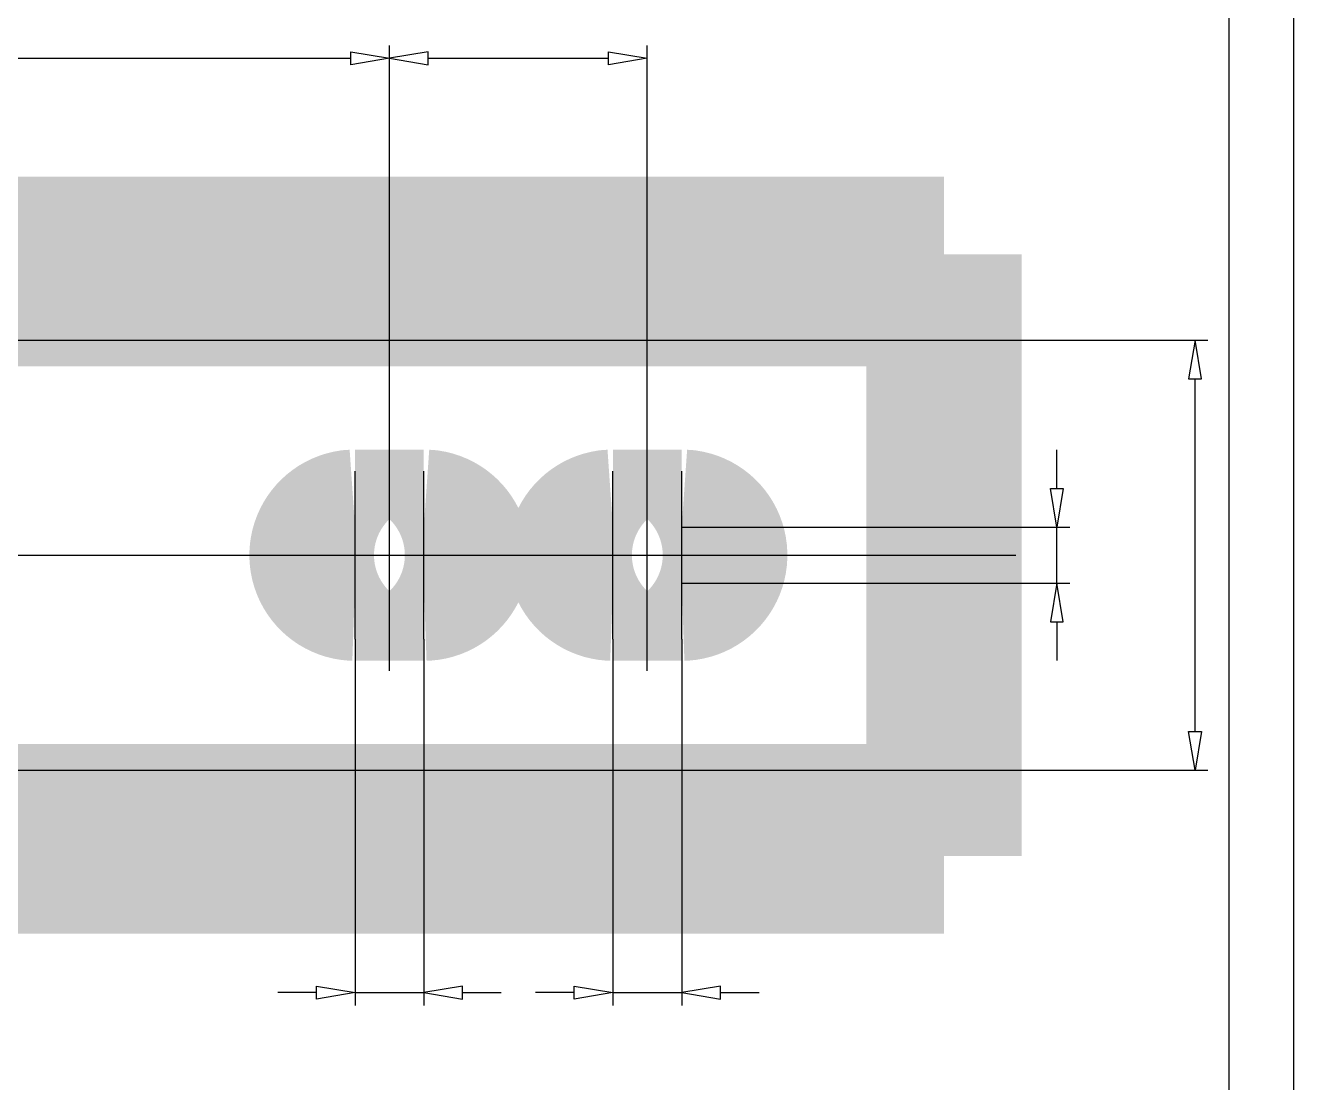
# Model space of a CAD drawing. Extents: x 0.2 to 49.5, y 17.6 to 52.5.
# Drawn here: x 37.92 to 49.46, y 34.27 to 43.89 of the extents above; entities that cross this region are included whole.
import ezdxf

# ---------------------------------------------------------------- set-up
doc = ezdxf.new("R2010")
doc.units = 0
doc.linetypes.add('1', pattern=[50.799999713897705, 31.75, -6.349999904632568, 6.349999904632568, -6.349999904632568])
doc.layers.get('0').update_dxf_attribs({"linetype": 'CONTINUOUS'})

msp = doc.modelspace()

# ---------------------------------------------------------------- linework, layer by layer
at = {"color": 7}
for points in [[(49.46280247694676, 52.51378581937911), (49.46280247694676, 17.645834282555143)], [(48.87579992582175, 18.232836833680267), (48.87579992582175, 51.92678326825421)]]:
    msp.add_lwpolyline(points, dxfattribs=at)
at = {"color": 5}
for points in [[(40.87796053844204, 43.53560840053001), (40.87796053844204, 43.653008910755034), (41.23016206911706, 43.594308655642635), (41.23016206911706, 43.594308655642635), (40.87796053844204, 43.53560840053001)], [(41.23016206911706, 40.122639248686255), (41.23016206911706, 43.71170916586766)], [(41.23016206911706, 40.122639248686255), (41.23016206911706, 43.71170916586789)], [(41.58236359979202, 43.535608400530464), (41.58236359979202, 43.65300891075549), (41.23016206911706, 43.59430865564286), (41.23016206911706, 43.59430865564286), (41.58236359979202, 43.535608400530464)], [(43.22597074294259, 43.535608400530464), (43.22597074294259, 43.65300891075549), (43.578172273617554, 43.59430865564286), (43.578172273617554, 43.59430865564286), (43.22597074294259, 43.535608400530464)], [(43.578172273617554, 40.12263924868512), (43.578172273617554, 43.71170916586789)], [(32.93385934655237, 43.594308655642635), (40.87796053844204, 43.594308655642635)], [(41.58236359979202, 43.59430865564286), (43.22597074294259, 43.59430865564286)], [(36.06453961921494, 41.02601268807416), (48.68268764663122, 41.02601268807416)], [(48.50658688129374, 40.673811157399086), (48.62398739151871, 40.673811157399086), (48.5652871364062, 41.02601268807416), (48.5652871364062, 41.02601268807416), (48.50658688129374, 40.673811157399086)], [(48.5652871364062, 37.46486387792038), (48.5652871364062, 40.673811157399086)], [(47.307118222724284, 39.67590682049217), (47.307118222724284, 40.02810835116725)], [(47.24841796761183, 39.67590682049217), (47.3658184778368, 39.67590682049217), (47.307118222724284, 39.3237052898171), (47.307118222724284, 39.3237052898171), (47.24841796761183, 39.67590682049217)], [(43.89124030088476, 39.3237052898171), (47.42451873294931, 39.3237052898171)], [(47.307118222724284, 38.814969745507824), (47.307118222724284, 39.3237052898171)], [(43.89124030088476, 38.814969745507824), (47.42451873294931, 38.814969745507824)], [(47.24841796761183, 38.46276821483275), (47.3658184778368, 38.46276821483275), (47.307118222724284, 38.814969745507824), (47.307118222724284, 38.814969745507824), (47.24841796761183, 38.46276821483275)], [(47.307118222724284, 38.46276821483275), (47.307118222724284, 38.110566684157675)], [(40.91709404185099, 38.3046601520216), (40.91709404185099, 34.96809696296782)], [(41.543230096384264, 38.3046601520216), (41.543230096384264, 34.96809696296782)], [(43.265104246350916, 38.3046601520216), (43.265104246350916, 34.96809696296782)], [(43.89124030088419, 38.3046601520216), (43.89124030088419, 34.96809696296782)], [(48.50658688129374, 37.46486387792038), (48.62398739151871, 37.46486387792038), (48.5652871364062, 37.112662347245305), (48.5652871364062, 37.112662347245305), (48.50658688129374, 37.46486387792038)], [(36.06453961921011, 37.112662347245305), (48.68268764663122, 37.112662347245305)], [(40.56489251117597, 35.02679721808022), (40.56489251117597, 35.144197728305244), (40.91709404185099, 35.08549747319262), (40.91709404185099, 35.08549747319262), (40.56489251117597, 35.02679721808022)], [(41.89543162705928, 35.02679721808022), (41.89543162705928, 35.144197728305244), (41.543230096384264, 35.08549747319262), (41.543230096384264, 35.08549747319262), (41.89543162705928, 35.02679721808022)], [(42.9129027156759, 35.02679721808022), (42.9129027156759, 35.144197728305244), (43.265104246350916, 35.08549747319262), (43.265104246350916, 35.08549747319262), (42.9129027156759, 35.02679721808022)], [(44.24344183155921, 35.02679721808022), (44.24344183155921, 35.144197728305244), (43.89124030088419, 35.08549747319262), (43.89124030088419, 35.08549747319262), (44.24344183155921, 35.02679721808022)], [(40.56489251117597, 35.08549747319262), (40.21269098050101, 35.08549747319262)], [(40.91709404185099, 35.08549747319262), (41.543230096384264, 35.08549747319262)], [(41.89543162705928, 35.08549747319262), (42.24763315773424, 35.08549747319262)], [(42.9129027156759, 35.08549747319262), (42.56070118500094, 35.08549747319262)], [(43.265104246350916, 35.08549747319262), (43.89124030088419, 35.08549747319262)], [(44.24344183155921, 35.08549747319262), (44.59564336223417, 35.08549747319262)]]:
    msp.add_lwpolyline(points, dxfattribs=at)
at = {"color": 5, "const_width": 7.8267007098e-08}
for points in [[(42.157890359720454, 43.38393269332596), (42.19681030756777, 43.378166774973806), (42.202323963467336, 43.400389551017724), (42.20992777259755, 43.4180477160146), (42.21962172144492, 43.43114114983587), (42.23114154003753, 43.440150358773735), (42.244222974268496, 43.44555595103634), (42.25886600219093, 43.447357795201924), (42.27622380936339, 43.44500867768784), (42.29168368901816, 43.437961488217525), (42.30524560670898, 43.4262160945766), (42.315756382122856, 43.411000439202326), (42.3220628702104, 43.393542560570495), (42.32416502580139, 43.373842336209464), (42.322219014098266, 43.35514310987037), (42.31638103748725, 43.33876633582895), (42.3066510492701, 43.32471190691558), (42.29391796739117, 43.31396751647435), (42.279070740870395, 43.307520931405634), (42.26210933117818, 43.30537205577548), (42.25415716021064, 43.305905909712465), (42.24500377419116, 43.30750758478757), (42.2346491457526, 43.31017698773576), (42.23897358440229, 43.27221802524946), (42.24140006797842, 43.27248494132505), (42.243490221393586, 43.27264513349587), (42.24524402044432, 43.272698518445395), (42.26126846025335, 43.27109684976631), (42.276187783675596, 43.26629194519796), (42.29000196046877, 43.258283722564556), (42.3010532919991, 43.246938721066726), (42.30768411155549, 43.23212353912072), (42.30989437825741, 43.21383810193197), (42.30828471301834, 43.19888940551846), (42.303455770799246, 43.18575594546314), (42.2954075087809, 43.17443765985763), (42.28481262249136, 43.165762072349025), (42.272343836389666, 43.160556747018745), (42.25800111446097, 43.15882163098672), (42.24370643405729, 43.16058342457154), (42.23109349624866, 43.16586886697337), (42.220162276276085, 43.1746779064556), (42.211273147328995, 43.187010548769194), (42.204786494587154, 43.20286684415282), (42.20070230235251, 43.22224673286246), (42.16178235450519, 43.2145588417261), (42.16855730804457, 43.18774463305499), (42.17936840606791, 43.16528159575432), (42.19421564437795, 43.147169670982976), (42.21245035727492, 43.13388935950525), (42.233423890396296, 43.12592119530291), (42.25713622673106, 43.12326513448056), (42.273977503923106, 43.124639867126234), (42.28990586428074, 43.12876411410548), (42.30492127381018, 43.135637834278214), (42.31833903301191, 43.14488731527308), (42.32947447801308, 43.15613887998143), (42.338327562379106, 43.16939248129938), (42.344754143047055, 43.18394073143509), (42.34861011877433, 43.199076286538684), (42.34989543576705, 43.21479908832407), (42.34867016167004, 43.22956088705291), (42.34499440705156, 43.24341513126683), (42.338868117210325, 43.25636174978058), (42.330339347830886, 43.268000339220634), (42.31945619361886, 43.27793055928646), (42.30621860540515, 43.28615232793436), (42.32356439616808, 43.29267900138211), (42.338123355611515, 43.30264926525001), (42.34989543576705, 43.316063029387124), (42.35854429634094, 43.33246650461865), (42.3637336419435, 43.35140597869804), (42.365463414906, 43.37288134981736), (42.362099944715965, 43.40207127755366), (42.35200960706243, 43.428138073825494), (42.33519234435812, 43.45108161747112), (42.31323379106908, 43.46889986632391), (42.28771961753779, 43.479590886360256), (42.258649780258395, 43.48315453830605), (42.232402832170465, 43.480084677903506), (42.20930312951941, 43.47087527232566), (42.18935065089698, 43.45552617953422), (42.17360248463632, 43.43529203722301), (42.16311572263777, 43.41142758483352), (42.157890359720454, 43.38393269332596)], [(42.403950918888256, 43.30320983639331), (42.4052362171621, 43.26427651426843), (42.409092199048644, 43.230762140794695), (42.4155187922762, 43.20266663512439), (42.42447996799615, 43.17921587975434), (42.43593975644643, 43.159635800808246), (42.449898079541356, 43.14392634190972), (42.46641500746904, 43.13244788013185), (42.48555067866488, 43.1255608254487), (42.50730500261608, 43.12326513448056), (42.523617715901594, 43.12453309085572), (42.538537064644174, 43.12833700901069), (42.55206294264042, 43.13467684788634), (42.564147312172054, 43.143405794686714), (42.57474222612558, 43.15437707156593), (42.58384756671575, 43.167590631814164), (42.591607494981304, 43.18296639819573), (42.59816626882059, 43.200424337104096), (42.603523762571854, 43.2199643901813), (42.607487793075165, 43.24293461391221), (42.60986627768358, 43.270683121507545), (42.6106590863439, 43.30320983639331), (42.60938574061976, 43.341876163401366), (42.605565863219056, 43.37523043394435), (42.59919932392222, 43.40327254446629), (42.5902981500584, 43.426736592449515), (42.57887446610607, 43.446356773941034), (42.564928147623334, 43.462132960979716), (42.548387135236396, 43.473678103490556), (42.529179457571956, 43.48060526073277), (42.50730500261608, 43.48291429170786), (42.478931851007474, 43.4788567508233), (42.45493124751374, 43.46668430359682), (42.43530309909863, 43.44639680880982), (42.41788519807875, 43.41094704944635), (42.40743449676796, 43.36321809850483), (42.403950918888256, 43.30320983639331)], [(42.44395197639801, 43.30320983639331), (42.44598203571746, 43.354582538505156), (42.45207231495834, 43.393062070621), (42.462222729692996, 43.41864832673923), (42.475352179673166, 43.434597993780244), (42.49037963492509, 43.444167859746585), (42.50730500261608, 43.447357795201924), (42.524230344680404, 43.444154467523276), (42.53925780441841, 43.43454464745787), (42.55238727553922, 43.41852820344002), (42.562537659936766, 43.39290186268363), (42.56862794993282, 43.35446244519221), (42.570658028834146, 43.30320983639331), (42.56862790973429, 43.251716956526025), (42.56253769798752, 43.213197444792286), (42.55238727553922, 43.1876512227484), (42.53920971645806, 43.171768236419666), (42.5240381807331, 43.162238473035586), (42.50687255875113, 43.15906187758469), (42.49019941587585, 43.161864739787006), (42.475928800417705, 43.17027338825005), (42.46406061611913, 43.18428777037616), (42.45288912380488, 43.211809335633234), (42.44618627259149, 43.25145004740921), (42.44395197639801, 43.30320983639331)], [(47.677333458730914, 39.42642808428127), (47.677333458730914, 39.635730914926626), (47.63697203026453, 39.635730914926626), (47.63697203026453, 39.42642808428127), (47.677333458730914, 39.42642808428127)], [(47.784243194847306, 39.635730914926626), (47.743881766380866, 39.635730914926626), (47.743881766380866, 39.42642808428127), (47.784243194847306, 39.42642808428127), (47.784243194847306, 39.635730914926626)], [(48.24079404003277, 39.36491295894075), (48.24079404003277, 39.57421578958633), (48.20043261156633, 39.57421578958633), (48.20043261156633, 39.36491295894075), (48.24079404003277, 39.36491295894075)], [(48.3477037761491, 39.57421578958633), (48.30734234768272, 39.57421578958633), (48.30734234768272, 39.36491295894075), (48.3477037761491, 39.36491295894075), (48.3477037761491, 39.57421578958633)], [(47.61847304221743, 39.181448634775734), (47.621836494589616, 39.22015236069069), (47.606407304991706, 39.22409244029063), (47.59407466701799, 39.22899343111726), (47.58483851849542, 39.23485545209951), (47.57456128680923, 39.24619512532786), (47.568394975239585, 39.25916840389914), (47.56633953044832, 39.27377539994677), (47.567620830815656, 39.28566763690719), (47.571464793507744, 39.29655077375696), (47.57787136715302, 39.306424911752174), (47.58932310564677, 39.31781262806385), (47.60381800309415, 39.32747051034289), (47.62135600139362, 39.335398650704974), (47.64311164567175, 39.34133276700777), (47.67025953609436, 39.345008511327705), (47.702799598120464, 39.34642596926187), (47.688304693889734, 39.3363596619904), (47.676532639204254, 39.32489987044232), (47.66748334821233, 39.31204668199666), (47.661076748956475, 39.29828058026624), (47.65723282945339, 39.28408197392491), (47.65595151150768, 39.26945096129725), (47.65948845292479, 39.24478968061317), (47.67009937068718, 39.22269896866828), (47.68778418574453, 39.203178938990504), (47.71107473308621, 39.187983379599245), (47.73850291769611, 39.178865978477006), (47.770068645564436, 39.175826864531246), (47.79165076547997, 39.17725637115723), (47.812191888332734, 39.18154472876199), (47.831691897955125, 39.18869206951399), (47.849189820457184, 39.19833800827314), (47.8637247837317, 39.210122061611855), (47.87529665549471, 39.22404435547537), (47.88370524482417, 39.23970846817542), (47.888750470681146, 39.25671788888667), (47.89043219116962, 39.27507273154174), (47.88601428037185, 39.305512004768616), (47.87276072336289, 39.33196312266159), (47.85067137919822, 39.35442618076377), (47.81843825507707, 39.37148371224157), (47.77475345529547, 39.38171819121567), (47.71961685998144, 39.3851296951766), (47.65773998771027, 39.381357844956256), (47.608249214365514, 39.37004220533072), (47.5711444624086, 39.35118285177646), (47.5487214320832, 39.32915226398654), (47.53526763809805, 39.30255693610525), (47.530783033942214, 39.27139695868959), (47.533372346665544, 39.247960935444326), (47.54114033402237, 39.227527925333334), (47.55408695394959, 39.21009804082996), (47.571598247460884, 39.19629591098783), (47.59306029467177, 39.18674606668583), (47.61847304221743, 39.181448634775734)], [(47.77030889216246, 39.34037175515209), (47.784990596049965, 39.339422806338916), (47.799245265580055, 39.336575855461206), (47.813072786608984, 39.33183098881909), (47.82560561447821, 39.32538039391875), (47.83597630111291, 39.3174161892498), (47.844184721051874, 39.30793846527945), (47.850124111982325, 39.297535816114305), (47.853687813952945, 39.286796760664856), (47.85487569466346, 39.27572139733911), (47.85241980087886, 39.260057350748184), (47.84505228258416, 39.24593081481521), (47.83277300764615, 39.233341898572235), (47.81627603714986, 39.2234918230788), (47.796255527815106, 39.217581717287885), (47.7727113581426, 39.21561170010841), (47.75008810489743, 39.21755773352629), (47.730908452703034, 39.22339568562052), (47.71517229791817, 39.2331256766397), (47.70349361664307, 39.245810730913036), (47.69648645445818, 39.26051378494981), (47.69415072059195, 39.277234950866614), (47.69648642569763, 39.29393211923502), (47.70349364787478, 39.308851399619925), (47.71517229791817, 39.3219928908909), (47.73064148157596, 39.33220339751938), (47.7490203793746, 39.33832965610645), (47.77030889216246, 39.34037175515209)], [(48.3556319138836, 39.3218847943765), (48.351787968315364, 39.28101884913667), (48.372062077354656, 39.276658398584914), (48.388679173871935, 39.26963115679814), (48.40163913740332, 39.25993721071927), (48.41091528703731, 39.248153142487126), (48.41648104367317, 39.23485546190727), (48.418336275965316, 39.22004426417607), (48.41572021777483, 39.2022660471373), (48.40787220624361, 39.18640973610877), (48.39479210935991, 39.17247543902931), (48.37738754075082, 39.16166437714719), (48.356566209193545, 39.155177679523604), (48.33232799387616, 39.15301546510568), (48.30939775920319, 39.15509363424735), (48.28993781890881, 39.16132799314687), (48.27394807055873, 39.171718662265675), (48.26206918419291, 39.185472813857814), (48.25494189824087, 39.20179753255388), (48.25256612333544, 39.22069292997344), (48.253620513626004, 39.23282541280514), (48.256783789423196, 39.24414099437422), (48.262055863957016, 39.25463977337358), (48.26900964196511, 39.26400941753627), (48.27721809780974, 39.27193752509879), (48.28668114025345, 39.27842418594696), (48.281395715097176, 39.314965692536816), (48.100490026792386, 39.28426217812398), (48.100490026792386, 39.126636389342366), (48.14181244165087, 39.126636389342366), (48.14181244165087, 39.25312621984608), (48.23646960126848, 39.270207752512306), (48.22419030712598, 39.2508679282862), (48.21682277092481, 39.23090340503154), (48.21436691425117, 39.21031427721414), (48.21791720313371, 39.18407938119549), (48.22856816151187, 39.160727374727685), (48.246319711787066, 39.140258371088976), (48.269650300646276, 39.12440213371383), (48.297038443679185, 39.11488832552777), (48.328484048307985, 39.111717076001014), (48.35891525143046, 39.11450397615249), (48.38646356705624, 39.12286451357909), (48.4111288780249, 39.13679882016913), (48.43488655739054, 39.15959825880827), (48.44914123470767, 39.187346700711714), (48.45389277247142, 39.22004426417607), (48.45090299429239, 39.247108072323044), (48.44193383530978, 39.270640194424004), (48.42698515349383, 39.29064072513211), (48.40709803398886, 39.30626878966814), (48.383313663863134, 39.31668345333014), (48.3556319138836, 39.3218847943765)], [(47.88442602621922, 39.11528472343525), (47.83517547362629, 39.11528472343525), (47.83517547362629, 39.070959227276035), (47.88442602621922, 39.070959227276035), (47.88442602621922, 39.11528472343525)], [(48.27418831715676, 39.075608013275996), (48.23525499503177, 39.074322736606064), (48.20174062155803, 39.07046673032801), (48.17364511588778, 39.06404013988799), (48.15019436051779, 39.05507898577184), (48.13061428157181, 39.04361917293022), (48.11490482267328, 39.02966085262301), (48.10342636089541, 39.013143946299124), (48.09653930621221, 38.994008250711886), (48.09424361524407, 38.97225392954806), (48.09551157161917, 38.955941237866455), (48.099315489774085, 38.94102186473265), (48.10565532864973, 38.92749598952378), (48.11438427544999, 38.915411641596165), (48.12535555232944, 38.90481670325107), (48.13856911257767, 38.895711365448506), (48.15394487895912, 38.8879514587868), (48.171402817867374, 38.881392660556), (48.19094287094481, 38.87603516959234), (48.21391309467566, 38.87207116069294), (48.241661602270995, 38.869692651693185), (48.27418831715676, 38.86889984582035), (48.312854644164815, 38.87017321314852), (48.34620891470786, 38.87399306615771), (48.37425102522968, 38.88035960824209), (48.397715073212794, 38.8892608037097), (48.41733525470454, 38.900684463270636), (48.433111441743165, 38.914630784540805), (48.44465658425395, 38.931171818531766), (48.45158374149628, 38.95037947180481), (48.45389277247142, 38.97225392954806), (48.449835231586746, 39.000627102760745), (48.437662784360214, 39.02462768186297), (48.417375289573215, 39.04425583306556), (48.38192553020974, 39.061673755689526), (48.33419657926834, 39.07212443260869), (48.27418831715676, 39.075608013275996)], [(48.27418831715676, 39.0356069557663), (48.325561019268605, 39.033576918050585), (48.36404055138445, 39.02748661441842), (48.389626807502566, 39.01733620247137), (48.405576474543636, 39.00420677409488), (48.415146340510034, 38.98917929445179), (48.418336275965316, 38.97225392954806), (48.41513294828678, 38.9553286090877), (48.40552312822126, 38.940301124958296), (48.38950668420358, 38.927171656625205), (48.36388034344708, 38.91702129383134), (48.325440925955604, 38.91093097944395), (48.27418831715676, 38.90890090333028), (48.22269543728942, 38.91093104403376), (48.18417592555579, 38.9170212313893), (48.15862970351185, 38.927171656625205), (48.14274671718323, 38.9403492373101), (48.13321695379909, 38.95552074864372), (48.13004035834814, 38.972686373413126), (48.1328432205504, 38.98935953789237), (48.14125186901339, 39.003630128959), (48.155266251139665, 39.015498316045296), (48.182787816396626, 39.02666982996334), (48.22242852817254, 39.033372656785104), (48.27418831715676, 39.0356069557663)], [(47.792171332581745, 39.01409285903242), (47.78832738701351, 38.973226913792814), (47.8086014960528, 38.96886649483281), (47.82521859257014, 38.96183921737793), (47.83817855610147, 38.952145275375415), (47.847454705735515, 38.94036123873502), (47.853020462371376, 38.92706352248683), (47.85487569466346, 38.91225232883198), (47.852259636473036, 38.89447414338542), (47.844411624941756, 38.87861779668833), (47.83133152805806, 38.864683503685455), (47.81392695944902, 38.85387247339531), (47.79310562789169, 38.84738574010339), (47.768867412574366, 38.845223529761824), (47.745937177901396, 38.847301730495246), (47.726477237607014, 38.85353605372666), (47.71048748925688, 38.86392672692182), (47.69860860289111, 38.87768091010571), (47.691481316939075, 38.89400559313367), (47.689105542033644, 38.91290099462958), (47.69015993232421, 38.92503350905304), (47.69332320812134, 38.93634905495401), (47.69859528265522, 38.946847838029726), (47.70554906066326, 38.95621751378417), (47.71375751650788, 38.96414558567858), (47.72322055895165, 38.970632250602876), (47.71793513379532, 39.00717375719296), (47.53702944549059, 38.976470242780124), (47.53702944549059, 38.81884445399851), (47.57835186034907, 38.81884445399851), (47.57835186034907, 38.94533428450222), (47.673009019966685, 38.96241581716845), (47.66072972582418, 38.94307602453409), (47.65336218962301, 38.92311146561133), (47.650906332949376, 38.90252234187028), (47.65445662183191, 38.87628747744361), (47.665107580210076, 38.85293543530747), (47.68285913048527, 38.83246643574512), (47.70618971934442, 38.816610229961725), (47.73357786237739, 38.80709638610756), (47.76502346700613, 38.80392514065693), (47.795454670128606, 38.806712072400614), (47.82300298575444, 38.815072574158876), (47.84766829672304, 38.829006884825276), (47.871425976088744, 38.85180635505617), (47.88568065340587, 38.879554761291274), (47.89043219116962, 38.91225232883198), (47.887442412990595, 38.93931616857094), (47.878473254007986, 38.96284825500379), (47.86352457219198, 38.98284878978825), (47.843637452687005, 38.99847688591626), (47.81985308256134, 39.00889151390993), (47.792171332581745, 39.01409285903242)], [(48.24079404003277, 38.61375796548805), (48.24079404003277, 38.82306079613363), (48.20043261156633, 38.82306079613363), (48.20043261156633, 38.61375796548805), (48.24079404003277, 38.61375796548805)], [(48.3477037761491, 38.82306079613363), (48.30734234768272, 38.82306079613363), (48.30734234768272, 38.61375796548805), (48.3477037761491, 38.61375796548805), (48.3477037761491, 38.82306079613363)], [(47.677333458730914, 38.552242811244696), (47.677333458730914, 38.76154564189005), (47.63697203026453, 38.76154564189005), (47.63697203026453, 38.552242811244696), (47.677333458730914, 38.552242811244696)], [(47.784243194847306, 38.76154564189005), (47.743881766380866, 38.76154564189005), (47.743881766380866, 38.552242811244696), (47.784243194847306, 38.552242811244696), (47.784243194847306, 38.76154564189005)], [(41.16064671084308, 34.77710089888615), (41.14589554381678, 34.76959984056316), (41.13393129232327, 34.76023025137124), (41.124753870050654, 34.748992046918374), (41.1182671886632, 34.73601870750531), (41.11437522005792, 34.72144377207178), (41.11307788569644, 34.70526716607969), (41.1158406989843, 34.68100224068667), (41.12412923265697, 34.65946014878773), (41.137943407932255, 34.64064083121389), (41.15634627181072, 34.62609255142888), (41.1784009391331, 34.61736360645364), (41.20410731927262, 34.61445395203032), (41.22998184609048, 34.6174303287346), (41.25225274201108, 34.62635950807976), (41.27091989641042, 34.641241447709035), (41.284974285391286, 34.66039442592819), (41.29340698266668, 34.68213676125083), (41.29621786251124, 34.70646839906976), (41.294932504882354, 34.722097754881815), (41.29107659000954, 34.73631236909523), (41.284649989123295, 34.74911217021736), (41.275604667737525, 34.76028361336671), (41.26389268735835, 34.769613217028336), (41.24951392509439, 34.77710089888615), (41.26742427370294, 34.785589586177366), (41.282235516517915, 34.796961288680905), (41.29394753222016, 34.81121591580404), (41.30241618616947, 34.82792637243733), (41.307497445276965, 34.846665641397294), (41.30919117846031, 34.86743361973936), (41.30599585923261, 34.89594284850568), (41.29641006391819, 34.92124886412944), (41.280433661439815, 34.94335154471196), (41.25924387542284, 34.96043570667075), (41.234018022449504, 34.970686274657055), (41.20475598507005, 34.97410310925784), (41.17549392048852, 34.97067287896266), (41.150268059925395, 34.960382363579356), (41.12907830870034, 34.943231421412975), (41.11310188690271, 34.92095518336828), (41.103516073748324, 34.89528888095515), (41.10032079167985, 34.86623238674929), (41.10206255799886, 34.84457011900099), (41.107287946137205, 34.82539046779152), (41.11599688178501, 34.80869332652492), (41.12792510201223, 34.79487911909155), (41.14280840570672, 34.784348340756196), (41.16064671084308, 34.77710089888615)], [(41.14032184918955, 34.866472633347485), (41.14119872431809, 34.878671788045494), (41.14382945291095, 34.89060407474585), (41.14821394972523, 34.90226937645161), (41.15432819976235, 34.912933619251135), (41.16214825605721, 34.92186282666148), (41.17167402939987, 34.929056872130104), (41.18231692554622, 34.93432891131988), (41.19348842446203, 34.93749220235759), (41.205188428935, 34.93854661275168), (41.222702374498624, 34.936330965575735), (41.23805416788946, 34.92968418713599), (41.25124370055431, 34.91860614511643), (41.26133402259393, 34.90411122941282), (41.26738827640054, 34.88721392635807), (41.26940634288309, 34.86791411293552), (41.267328173759836, 34.84829394107987), (41.2610938148394, 34.83107630413042), (41.250703145723094, 34.81626109436229), (41.23718924075189, 34.80491608741613), (41.22158526187053, 34.798109132438185), (41.20389109734015, 34.7958401335311), (41.18662934976271, 34.79808240785883), (41.171457810126356, 34.804809344054775), (41.158376380552, 34.81602084776432), (41.148346059184746, 34.830595778724046), (41.14232791121265, 34.84741307514969), (41.14032184918955, 34.866472633347485)], [(43.50865691534301, 34.77710089888615), (43.493905748316706, 34.76959984056316), (43.4819414968232, 34.76023025137124), (43.47276407455058, 34.748992046918374), (43.466277393163125, 34.73601870750531), (43.46238542455785, 34.72144377207178), (43.46108809019637, 34.70526716607969), (43.46385090348423, 34.68100224068667), (43.4721394371569, 34.65946014878773), (43.48595361243218, 34.64064083121389), (43.50435647631065, 34.62609255142888), (43.52641114363303, 34.61736360645364), (43.55211752377255, 34.61445395203032), (43.57799205059041, 34.6174303287346), (43.60026294651101, 34.62635950807976), (43.61893010091035, 34.641241447709035), (43.632984489891214, 34.66039442592819), (43.64141718716661, 34.68213676125083), (43.64422806701117, 34.70646839906976), (43.64294270938228, 34.722097754881815), (43.63908679450947, 34.73631236909523), (43.632660193623224, 34.74911217021736), (43.623614872237454, 34.76028361336671), (43.61190289185828, 34.769613217028336), (43.59752412959432, 34.77710089888615), (43.61543447820287, 34.785589586177366), (43.63024572101784, 34.796961288680905), (43.64195773672009, 34.81121591580404), (43.650426390669395, 34.82792637243733), (43.655507649776894, 34.846665641397294), (43.65720138296024, 34.86743361973936), (43.65400606373254, 34.89594284850568), (43.644420268418116, 34.92124886412944), (43.628443865939744, 34.94335154471196), (43.60725407992277, 34.96043570667075), (43.58202822694943, 34.970686274657055), (43.55276618956998, 34.97410310925784), (43.52350412498845, 34.97067287896266), (43.49827826442532, 34.960382363579356), (43.47708851320027, 34.943231421412975), (43.46111209140264, 34.92095518336828), (43.45152627824825, 34.89528888095515), (43.44833099617978, 34.86623238674929), (43.45007276249879, 34.84457011900099), (43.455298150637134, 34.82539046779152), (43.46400708628494, 34.80869332652492), (43.475935306512156, 34.79487911909155), (43.490818610206645, 34.784348340756196), (43.50865691534301, 34.77710089888615)], [(43.488332053689476, 34.866472633347485), (43.489208928818016, 34.878671788045494), (43.49183965741088, 34.89060407474585), (43.49622415422516, 34.90226937645161), (43.502338404262275, 34.912933619251135), (43.510158460557136, 34.92186282666148), (43.51968423389985, 34.929056872130104), (43.530327130046146, 34.93432891131988), (43.54149862896196, 34.93749220235759), (43.55319863343493, 34.93854661275168), (43.57071257899855, 34.936330965575735), (43.58606437238939, 34.92968418713599), (43.5992539050543, 34.91860614511643), (43.60934422709386, 34.90411122941282), (43.61539848090047, 34.88721392635807), (43.617416547383016, 34.86791411293552), (43.615338378259764, 34.84829394107987), (43.60910401933933, 34.83107630413042), (43.59871335022302, 34.81626109436229), (43.58519944525182, 34.80491608741613), (43.56959546637046, 34.798109132438185), (43.551901301840076, 34.7958401335311), (43.53463955426264, 34.79808240785883), (43.519468014626284, 34.804809344054775), (43.50638658505193, 34.81602084776432), (43.496356263684675, 34.830595778724046), (43.490338115712575, 34.84741307514969), (43.488332053689476, 34.866472633347485)], [(40.84842224033491, 34.86791411293552), (40.84842224033491, 34.82755268446908), (41.057725070980325, 34.82755268446908), (41.057725070980325, 34.86791411293552), (40.84842224033491, 34.86791411293552)], [(41.057725070980325, 34.76100437681907), (40.84842224033491, 34.76100437681907), (40.84842224033491, 34.72064294835263), (41.057725070980325, 34.72064294835263), (41.057725070980325, 34.76100437681907)], [(41.152862721273664, 34.703825686491655), (41.15447234746671, 34.7194683895425), (41.15930133377003, 34.733082386962224), (41.16734959075018, 34.74466760815403), (41.17796846265395, 34.753476626798374), (41.19050936682339, 34.758762078587324), (41.204972207002584, 34.76052388362314), (41.219062638739274, 34.75877539785961), (41.23135128772344, 34.75353004083286), (41.24183804649124, 34.74478773145324), (41.249826211731545, 34.73350946558344), (41.25461916985864, 34.72065629721419), (41.256216805001486, 34.706228152471795), (41.2545710808908, 34.69121272078655), (41.24963405240106, 34.67787905533214), (41.24140560262623, 34.666227093902535), (41.23072660818673, 34.65721783052368), (41.21843803171225, 34.65181229972677), (41.20453976313763, 34.65001044853648), (41.190533356737944, 34.6517722421213), (41.178208739595846, 34.65705768452335), (41.16756581268271, 34.665866724005355), (41.15939740154988, 34.67713160361336), (41.15449640126252, 34.689784610752895), (41.152862721273664, 34.703825686491655)], [(41.353300452687165, 34.86791411293552), (41.353300452687165, 34.82755268446908), (41.56260328333258, 34.82755268446908), (41.56260328333258, 34.86791411293552), (41.353300452687165, 34.86791411293552)], [(41.56260328333258, 34.76100437681907), (41.353300452687165, 34.76100437681907), (41.353300452687165, 34.72064294835263), (41.56260328333258, 34.72064294835263), (41.56260328333258, 34.76100437681907)], [(43.19643244483484, 34.86791411293552), (43.19643244483484, 34.82755268446908), (43.405735275480254, 34.82755268446908), (43.405735275480254, 34.86791411293552), (43.19643244483484, 34.86791411293552)], [(43.405735275480254, 34.76100437681907), (43.19643244483484, 34.76100437681907), (43.19643244483484, 34.72064294835263), (43.405735275480254, 34.72064294835263), (43.405735275480254, 34.76100437681907)], [(43.50087292577359, 34.703825686491655), (43.50248255196664, 34.7194683895425), (43.50731153826996, 34.733082386962224), (43.515359795250106, 34.74466760815403), (43.52597866715388, 34.753476626798374), (43.53851957132332, 34.758762078587324), (43.55298241150251, 34.76052388362314), (43.5670728432392, 34.75877539785961), (43.57936149222337, 34.75353004083286), (43.58984825099117, 34.74478773145324), (43.59783641623147, 34.73350946558344), (43.60262937435857, 34.72065629721419), (43.604227009501415, 34.706228152471795), (43.60258128539073, 34.69121272078655), (43.59764425690099, 34.67787905533214), (43.589415807126215, 34.666227093902535), (43.57873681268666, 34.65721783052368), (43.56644823621218, 34.65181229972677), (43.55254996763756, 34.65001044853648), (43.53854356123787, 34.6517722421213), (43.526218944095774, 34.65705768452335), (43.51557601718264, 34.665866724005355), (43.50740760604981, 34.67713160361336), (43.502506605762505, 34.689784610752895), (43.50087292577359, 34.703825686491655)], [(43.70131065718709, 34.86791411293552), (43.70131065718709, 34.82755268446908), (43.91061348783256, 34.82755268446908), (43.91061348783256, 34.86791411293552), (43.70131065718709, 34.86791411293552)], [(43.91061348783256, 34.76100437681907), (43.70131065718709, 34.76100437681907), (43.70131065718709, 34.72064294835263), (43.91061348783256, 34.72064294835263), (43.91061348783256, 34.76100437681907)]]:
    msp.add_lwpolyline(points, dxfattribs=at)
at = {"color": 7, "const_width": 1.415000081062317}
for points in [[(17.319591486626678, 41.80868275624857), (46.27838400879307, 41.808682756247435)], [(44.71304387245863, 41.49561472897744), (44.71304387245863, 41.8086827562463)], [(46.27838400879318, 36.32999227907885), (46.278384008792614, 41.808682756247435)], [(17.319591486626678, 41.49561472898199), (46.27838400879307, 41.49561472897858)], [(40.91709404185099, 38.814969745507824), (40.89935024251383, 38.81558937971363), (40.881692889388546, 38.81744524070109), (40.86420800766399, 38.82052829688064), (40.84698078281485, 38.824823526703995), (40.83009513957887, 38.830309993305036), (40.813633351256556, 38.836960993781986), (40.79767560585873, 38.84474409651875), (40.78229966089128, 38.85362142108875), (40.767580418832665, 38.86354967557645), (40.753589581918504, 38.874480492462), (40.740395344246394, 38.88636065254536), (40.72806194392865, 38.899132252888876), (40.716649504479335, 38.912733080024054), (40.706213596297346, 38.92709686186504), (40.69680508738384, 38.942153631584915), (40.68846980745661, 38.95783002618032), (40.681248342686786, 38.974049669008764), (40.6751759237369, 38.99073355232349), (40.67028207121507, 39.00780038249036), (40.666590688976555, 39.02516701850482), (40.664119728238234, 39.042748845197366), (40.66288122489908, 39.06046021058569), (40.66288122489908, 39.0782148247381), (40.664119728238234, 39.09592619012642), (40.666590688976555, 39.11350801681897), (40.67028207121507, 39.13087465283343), (40.6751759237369, 39.147941483000295), (40.681248342686786, 39.16462536631502), (40.68846980745661, 39.18084500914347), (40.69680508738384, 39.19652140373887), (40.706213596297346, 39.21157817345875), (40.716649504479335, 39.22594195529973), (40.72806194392865, 39.23954278243491), (40.740395344246394, 39.25231438277842), (40.753589581918504, 39.26419454286179), (40.767580418832665, 39.275125359747335), (40.78229966089128, 39.28505361423504), (40.79767560585873, 39.29393093880503), (40.813633351256556, 39.3017140415418), (40.83009513957887, 39.30836504201875), (40.84698078281485, 39.31385150861979), (40.86420800766399, 39.31814673844315), (40.881692889388546, 39.321229794622695), (40.91709404185099, 39.32370528981596)], [(40.91709404185099, 39.32370528981596), (41.543230096383695, 39.32370528981596)], [(41.543230096383695, 38.814969745507824), (41.56097389572085, 38.81558937971363), (41.578631248846136, 38.81744524070109), (41.59611613057069, 38.82052829688064), (41.61334335541983, 38.824823526703995), (41.63022899865581, 38.830309993305036), (41.64669078697813, 38.836960993781986), (41.662648532375954, 38.84474409651875), (41.6780244773434, 38.85362142108875), (41.69274371940202, 38.86354967557645), (41.70673455631618, 38.874480492462), (41.71992879398823, 38.88636065254536), (41.73226219430603, 38.899132252888876), (41.74367463375535, 38.912733080024054), (41.75411054193734, 38.92709686186504), (41.76351905085079, 38.942153631584915), (41.77185433077807, 38.95783002618032), (41.7790757955479, 38.974049669008764), (41.78514821449778, 38.99073355232349), (41.79004206701961, 39.00780038249036), (41.79373344925813, 39.02516701850482), (41.79620440999645, 39.042748845197366), (41.7974429133356, 39.06046021058569), (41.7974429133356, 39.0782148247381), (41.79620440999645, 39.09592619012642), (41.79373344925813, 39.11350801681897), (41.79004206701961, 39.13087465283343), (41.78514821449778, 39.147941483000295), (41.7790757955479, 39.16462536631502), (41.77185433077807, 39.18084500914347), (41.76351905085079, 39.19652140373887), (41.75411054193734, 39.21157817345875), (41.74367463375535, 39.22594195529973), (41.73226219430603, 39.23954278243491), (41.71992879398823, 39.25231438277842), (41.70673455631618, 39.26419454286179), (41.69274371940202, 39.275125359747335), (41.6780244773434, 39.28505361423504), (41.662648532375954, 39.29393093880503), (41.64669078697813, 39.3017140415418), (41.63022899865581, 39.30836504201875), (41.61334335541983, 39.31385150861979), (41.59611613057069, 39.31814673844315), (41.578631248846136, 39.321229794622695), (41.543230096383695, 39.32370528981596)], [(43.265104246350916, 38.814969745507824), (43.24736044701376, 38.81558937971363), (43.229703093888475, 38.81744524070109), (43.21221821216392, 38.82052829688064), (43.19499098731478, 38.824823526703995), (43.1781053440788, 38.830309993305036), (43.161643555756484, 38.836960993781986), (43.14568581035866, 38.84474409651875), (43.13030986539121, 38.85362142108875), (43.115590623332594, 38.86354967557645), (43.10159978641843, 38.874480492462), (43.08840554874632, 38.88636065254536), (43.07607214842858, 38.899132252888876), (43.06465970897926, 38.912733080024054), (43.054223800797274, 38.92709686186504), (43.04481529188382, 38.942153631584915), (43.03648001195654, 38.95783002618032), (43.029258547186714, 38.974049669008764), (43.02318612823683, 38.99073355232349), (43.018292275715, 39.00780038249036), (43.014600893476484, 39.02516701850482), (43.01212993273816, 39.042748845197366), (43.01089142939901, 39.06046021058569), (43.01089142939901, 39.0782148247381), (43.01212993273816, 39.09592619012642), (43.014600893476484, 39.11350801681897), (43.018292275715, 39.13087465283343), (43.02318612823683, 39.147941483000295), (43.029258547186714, 39.16462536631502), (43.03648001195654, 39.18084500914347), (43.04481529188382, 39.19652140373887), (43.054223800797274, 39.21157817345875), (43.06465970897926, 39.22594195529973), (43.07607214842858, 39.23954278243491), (43.08840554874632, 39.25231438277842), (43.10159978641843, 39.26419454286179), (43.115590623332594, 39.275125359747335), (43.13030986539121, 39.28505361423504), (43.14568581035866, 39.29393093880503), (43.161643555756484, 39.3017140415418), (43.1781053440788, 39.30836504201875), (43.19499098731478, 39.31385150861979), (43.21221821216392, 39.31814673844315), (43.229703093888475, 39.321229794622695), (43.265104246350916, 39.32370528981596)], [(43.265104246350916, 39.32370528981596), (43.89124030088419, 39.3237052898171)], [(43.89124030088419, 38.814969745507824), (43.908984100221346, 38.81558937971363), (43.92664145334663, 38.81744524070109), (43.94412633507119, 38.82052829688064), (43.961353559920326, 38.824823526703995), (43.978239203156306, 38.830309993305036), (43.994700991478624, 38.836960993781986), (44.01065873687645, 38.84474409651875), (44.026034681843896, 38.85362142108875), (44.040753923902514, 38.86354967557645), (44.054744760816675, 38.874480492462), (44.067938998488785, 38.88636065254536), (44.08027239880653, 38.899132252888876), (44.091684838255844, 38.912733080024054), (44.10212074643783, 38.92709686186504), (44.11152925535134, 38.942153631584915), (44.119864535278566, 38.95783002618032), (44.12708600004839, 38.974049669008764), (44.13315841899828, 38.99073355232349), (44.13805227152011, 39.00780038249036), (44.141743653758624, 39.02516701850482), (44.144214614496946, 39.042748845197366), (44.1454531178361, 39.06046021058569), (44.1454531178361, 39.0782148247381), (44.144214614496946, 39.09592619012642), (44.141743653758624, 39.11350801681897), (44.13805227152011, 39.13087465283343), (44.13315841899828, 39.147941483000295), (44.12708600004839, 39.16462536631502), (44.119864535278566, 39.18084500914347), (44.11152925535134, 39.19652140373887), (44.10212074643783, 39.21157817345875), (44.091684838255844, 39.22594195529973), (44.08027239880653, 39.23954278243491), (44.067938998488785, 39.25231438277842), (44.054744760816675, 39.26419454286179), (44.040753923902514, 39.275125359747335), (44.026034681843896, 39.28505361423504), (44.01065873687645, 39.29393093880503), (43.994700991478624, 39.3017140415418), (43.978239203156306, 39.30836504201875), (43.961353559920326, 39.31385150861979), (43.94412633507119, 39.31814673844315), (43.92664145334663, 39.321229794622695), (43.89124030088419, 39.32370528981596)], [(41.543230096383695, 38.814969745507824), (40.91709404185099, 38.814969745507824)], [(43.89124030088419, 38.814969745507824), (43.265104246350916, 38.814969745507824)], [(17.319591486626678, 36.64306030634634), (46.27838400879307, 36.64306030634634)], [(44.71304387245863, 36.329992279078624), (44.71304387245863, 36.64306030634634)], [(17.319591486626678, 36.3299922790809), (46.27838400879307, 36.329992279078624)]]:
    msp.add_lwpolyline(points, dxfattribs=at)
at = {"color": 1, "linetype": '1'}
for points in [[(41.23016206911706, 38.016035786636394), (41.23016206911706, 40.122639248686255)], [(43.578172273617554, 38.01603578663526), (43.578172273617554, 40.12263924868512)], [(40.91709404185099, 38.304660152020915), (40.91709404185099, 39.834014883301734)], [(41.543230096384264, 38.304660152020915), (41.543230096384264, 39.834014883301734)], [(43.265104246350916, 38.304660152020915), (43.265104246350916, 39.834014883301734)], [(43.89124030088476, 38.304660152020915), (43.89124030088476, 39.834014883301734)], [(15.579159668393459, 39.06933751766201), (46.93237309117518, 39.06933751766201)]]:
    msp.add_lwpolyline(points, dxfattribs=at)

doc.saveas('drawing.dxf')
